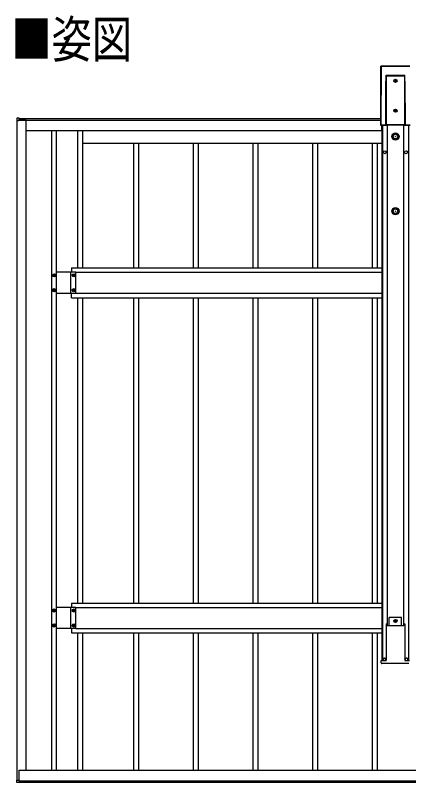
# Model space of a CAD drawing. Units: millimetres, scale not verified. Extents: x -10512 to 10512, y -7425 to 7425.
# Drawn here: x -3468 to -2150, y 511 to 3080 of the extents above; entities that cross this region are included whole.
import ezdxf
from ezdxf.enums import TextEntityAlignment as Align

# ---------------------------------------------------------------- set-up
doc = ezdxf.new("R2010")
doc.units = ezdxf.units.MM
doc.header["$LTSCALE"] = 30
doc.layers.add('0-2_USER1', color=3, linetype='Continuous')
doc.layers.add('0-4_YKK_A1', color=4, linetype='Continuous')
doc.styles.add('ＭＳ ゴシック', font='')
doc.styles.get('ＭＳ ゴシック').set_extended_font_data('MS Gothic')

msp = doc.modelspace()

# ---------------------------------------------------------------- linework, layer by layer
at = {"layer": '0-4_YKK_A1'}
for p, q in [((-2243.71, 2910.04), (-2244.34, 2712.89)), ((-2243.85, 2713.37), (-2243.23, 2909.55)), ((-2243.7, 2910.03), (-2243.71, 2910.04)), ((-2243.23, 2909.55), (-2243.7, 2910.03)), ((-2242.73, 2909.53), (-2243.36, 2713.35)), ((-2145.7, 2910.53), (-2243.21, 2910.53)), ((-2243.21, 2910.53), (-2242.73, 2910.05)), ((-2145.7, 2910.53), (-2243.21, 2910.53)), ((-2243.21, 2910.53), (-2243.21, 2910.53)), ((-2242.73, 2910.05), (-2146.17, 2910.05)), ((-2242.73, 2910.05), (-2242.73, 2909.53)), ((-2146.17, 2909.53), (-2242.73, 2909.53)), ((-2225.51, 2879.45), (-2163.39, 2879.45)), ((-2226.98, 2713.46), (-2226.51, 2860.24)), ((-2226.01, 2860.21), (-2226.48, 2713.43)), ((-2226.01, 2713.9), (-2226.01, 2860.21)), ((-2163.39, 2876.83), (-2225.51, 2876.83)), ((-2225.51, 2876.83), (-2225.51, 2713.9)), ((-2193.97, 2862.3), (-2193.97, 2863.26)), ((-2163.39, 2713.9), (-2163.39, 2876.83)), ((-2162.89, 2860.21), (-2162.89, 2713.9)), ((-2162.42, 2713.43), (-2162.89, 2860.21)), ((-2162.39, 2860.24), (-2161.92, 2713.46)), ((-2193.97, 2762.3), (-2193.97, 2763.26)), ((-3455.95, 2736.22), (-3463.48, 2735.76)), ((-3463.48, 2728.02), (-3457.77, 2728.02)), ((-3462.45, 518.99), (-3462.45, 2728.02)), ((-3457.77, 2728.02), (-3457.45, 2728.02)), ((-3457.45, 2728.02), (-3457.45, 2729.22)), ((-3432.45, 2729.21), (-3457.45, 2729.21)), ((-3456.95, 2729.21), (-3456.95, 2729.52)), ((-3455.95, 2735.72), (-3455.95, 2736.22)), ((-3455.95, 2729.82), (-3455.95, 2735.72)), ((-3455.95, 2734.71), (-2244.27, 2734.71)), ((-3455.95, 2729.71), (-2244.28, 2729.71)), ((-3453.95, 2729.69), (-2244.28, 2729.69)), ((-3453.95, 2729.69), (-3453.95, 2729.21)), ((-3432.45, 552.3), (-3432.45, 2729.21)), ((-2244.34, 2712.89), (-2244.34, 2712.89)), ((-2243.36, 2712.87), (-2243.84, 2712.39)), ((-2243.84, 2712.39), (-2223.08, 2712.39)), ((-2243.84, 2712.39), (-2223.08, 2712.39)), ((-2243.84, 2712.39), (-2243.84, 2712.39)), ((-2243.36, 2713.35), (-2226.97, 2713.35)), ((-2243.36, 2713.35), (-2243.36, 2712.87)), ((-2226.04, 2712.87), (-2243.36, 2712.87)), ((-2240.45, 2694.72), (-2240.45, 2712.39)), ((-2240.45, 2694.71), (-2240.45, 2712.39)), ((-2240.45, 2709.72), (-2239.45, 2709.72)), ((-2239.45, 2712.39), (-2239.45, 919.28)), ((-2238.25, 2712.39), (-2238.25, 919.28)), ((-2226.48, 2713.43), (-2226.01, 2713.9)), ((-2225.51, 2713.4), (-2226.04, 2712.87)), ((-2225.51, 2713.9), (-2163.39, 2713.9)), ((-2225.51, 2713.9), (-2225.51, 2713.4)), ((-2163.39, 2713.4), (-2225.51, 2713.4)), ((-2223.08, 2712.39), (-2222.83, 2713.28)), ((-2222.83, 2713.28), (-2165.95, 2713.28)), ((-2221.95, 2713.28), (-2221.95, 1037.45)), ((-2166.95, 2713.28), (-2166.95, 1037.45)), ((-2165.95, 2713.28), (-2165.7, 2712.39)), ((-2165.7, 2712.39), (-2145.06, 2712.39)), ((-2165.7, 2712.39), (-2145.06, 2712.39)), ((-2163.39, 2713.9), (-2163.39, 2713.4)), ((-2162.86, 2712.87), (-2163.39, 2713.4)), ((-2162.89, 2713.9), (-2162.42, 2713.43)), ((-2145.55, 2712.87), (-2162.86, 2712.87)), ((-2161.93, 2713.35), (-2145.55, 2713.35)), ((-2150.65, 2712.39), (-2150.65, 919.28)), ((-3432.45, 2694.71), (-2240.45, 2694.71)), ((-3347.45, 2694.71), (-3347.45, 552.3)), ((-3331.45, 2694.71), (-3331.45, 552.3)), ((-3260.45, 2694.71), (-3260.45, 2234.72)), ((-3243.45, 2694.71), (-3243.45, 2234.72)), ((-3243.45, 2651.72), (-3056.35, 2651.72)), ((-3071.45, 2234.72), (-3071.45, 2651.72)), ((-3071.45, 2651.72), (-2856.35, 2651.72)), ((-3054.45, 2234.72), (-3054.45, 2651.72)), ((-2871.45, 2234.72), (-2871.45, 2651.72)), ((-2871.45, 2651.72), (-2656.35, 2651.72)), ((-2854.45, 2234.72), (-2854.45, 2651.72)), ((-2671.45, 2234.72), (-2671.45, 2651.72)), ((-2671.45, 2651.72), (-2456.35, 2651.72)), ((-2654.45, 2234.72), (-2654.45, 2651.72)), ((-2471.45, 2234.72), (-2471.45, 2651.72)), ((-2471.45, 2651.72), (-2256.35, 2651.72)), ((-2454.45, 2234.72), (-2454.45, 2651.72)), ((-2271.45, 2234.72), (-2271.45, 2651.72)), ((-2271.45, 2651.72), (-2239.45, 2651.72)), ((-2254.45, 2234.72), (-2254.45, 2651.72)), ((-3338.93, 2211.16), (-3338.93, 2212.12)), ((-3265.45, 2220.22), (-3331.45, 2220.22)), ((-3265.45, 2220.22), (-3331.45, 2220.22)), ((-3282.95, 2149.22), (-3282.95, 2220.22)), ((-3282.95, 2149.22), (-3282.95, 2220.22)), ((-3280.45, 2234.72), (-3280.45, 2220.22)), ((-3280.45, 2234.72), (-2239.45, 2234.72)), ((-3272.93, 2211.16), (-3272.93, 2212.12)), ((-3265.45, 2149.22), (-3265.45, 2220.22)), ((-3265.45, 2149.22), (-3265.45, 2220.22)), ((-3265.45, 2219.72), (-2239.45, 2219.72)), ((-3338.93, 2161.16), (-3338.93, 2162.12)), ((-3272.93, 2161.16), (-3272.93, 2162.12)), ((-3265.45, 2149.22), (-3331.45, 2149.22)), ((-3265.45, 2149.22), (-3331.45, 2149.22)), ((-3280.45, 2134.72), (-3280.45, 2149.22)), ((-3280.45, 2134.72), (-2239.45, 2134.72)), ((-3265.45, 2149.72), (-2239.45, 2149.72)), ((-3260.45, 2134.72), (-3260.45, 1112.3)), ((-3243.45, 2134.72), (-3243.45, 1112.3)), ((-3071.45, 1112.3), (-3071.45, 2134.72)), ((-3054.45, 1112.3), (-3054.45, 2134.72)), ((-2871.45, 1112.3), (-2871.45, 2134.72)), ((-2854.45, 1112.3), (-2854.45, 2134.72)), ((-2671.45, 1112.3), (-2671.45, 2134.72)), ((-2654.45, 1112.3), (-2654.45, 2134.72)), ((-2471.45, 1112.3), (-2471.45, 2134.72)), ((-2454.45, 1112.3), (-2454.45, 2134.72)), ((-2271.45, 1112.3), (-2271.45, 2134.72)), ((-2254.45, 1112.3), (-2254.45, 2134.72)), ((-3280.45, 1112.3), (-3280.45, 1097.8)), ((-3280.45, 1112.3), (-2239.45, 1112.3)), ((-3338.93, 1088.74), (-3338.93, 1089.7)), ((-3265.45, 1097.8), (-3331.45, 1097.8)), ((-3282.95, 1026.8), (-3282.95, 1097.8)), ((-3272.93, 1088.74), (-3272.93, 1089.7)), ((-3265.45, 1026.8), (-3265.45, 1097.8)), ((-3265.45, 1097.3), (-2239.45, 1097.3)), ((-2173.95, 1063.28), (-2214.95, 1063.28)), ((-2214.95, 1037.45), (-2214.95, 1063.28)), ((-2193.97, 1053.72), (-2193.97, 1054.68)), ((-2173.95, 1037.45), (-2173.95, 1063.28)), ((-3338.93, 1038.74), (-3338.93, 1039.7)), ((-3272.93, 1038.74), (-3272.93, 1039.7)), ((-2225.7, 1042.63), (-2225.7, 919.43)), ((-2225.34, 1042.78), (-2225.69, 1042.78)), ((-2225.34, 1042.78), (-2224.84, 1042.78)), ((-2224.84, 1042.78), (-2222.8, 1042.78)), ((-2222.49, 1037.45), (-2222.8, 1042.78)), ((-2166.1, 1042.78), (-2164.06, 1042.78)), ((-2164.06, 1042.78), (-2163.56, 1042.78)), ((-2163.56, 1042.78), (-2163.21, 1042.78)), ((-2163.2, 1042.63), (-2163.2, 919.43)), ((-3265.45, 1026.8), (-3331.45, 1026.8)), ((-3280.45, 1026.8), (-3280.45, 1012.3)), ((-3280.45, 1012.3), (-2239.45, 1012.3)), ((-3265.45, 1027.3), (-2239.45, 1027.3)), ((-3260.45, 1012.3), (-3260.45, 552.3)), ((-3243.45, 1012.3), (-3243.45, 552.3)), ((-3071.45, 552.3), (-3071.45, 1012.3)), ((-3054.45, 552.3), (-3054.45, 1012.3)), ((-2871.45, 552.3), (-2871.45, 1012.3)), ((-2854.45, 552.3), (-2854.45, 1012.3)), ((-2671.45, 552.3), (-2671.45, 1012.3)), ((-2654.45, 552.3), (-2654.45, 1012.3)), ((-2471.45, 552.3), (-2471.45, 1012.3)), ((-2454.45, 552.3), (-2454.45, 1012.3)), ((-2271.45, 552.3), (-2271.45, 1012.3)), ((-2254.45, 552.3), (-2254.45, 1012.3)), ((-2241.82, 919.28), (-2226.81, 919.28)), ((-2226.28, 909.78), (-2239.86, 909.78)), ((-2235.95, 919.28), (-2235.95, 923.28)), ((-2226.95, 919.28), (-2226.95, 923.28)), ((-2226.81, 919.28), (-2225.81, 919.28)), ((-2224.79, 909.78), (-2226.28, 909.78)), ((-2225.71, 919.28), (-2225.81, 919.28)), ((-2224.41, 909.78), (-2224.79, 909.78)), ((-2164.49, 909.78), (-2224.41, 909.78)), ((-2164.11, 909.78), (-2164.49, 909.78)), ((-2162.62, 909.78), (-2164.11, 909.78)), ((-2163.19, 919.28), (-2163.09, 919.28)), ((-2163.09, 919.28), (-2162.09, 919.28)), ((-2149.04, 909.78), (-2162.62, 909.78)), ((-2162.09, 919.28), (-2147.08, 919.28)), ((-2161.95, 919.28), (-2161.95, 923.28)), ((-2152.95, 919.28), (-2152.95, 923.28)), ((-3456.95, 552.3), (2317.55, 552.3)), ((-3456.95, 552.3), (-3456.95, 517.49)), ((-3463.48, 518.99), (-3457.77, 518.99)), ((-3457.77, 518.99), (-3457.45, 518.99)), ((-3457.45, 518.99), (-3457.45, 517.79)), ((-3457.45, 518.99), (-3457.45, 517.79)), ((-3456.95, 517.79), (-3457.45, 517.79)), ((-3455.95, 517.3), (2341.05, 517.3)), ((-3455.95, 517.19), (-3455.95, 511.29)), ((-3455.95, 510.79), (-3463.48, 511.25)), ((-3455.95, 512.3), (2341.05, 512.3)), ((-3455.95, 511.29), (-3455.95, 510.79))]:
    msp.add_line(p, q, dxfattribs=at)
for points in [[(-2243.7, 2910.03), (-2244.34, 2712.89), (-2243.85, 2713.37)], [(-2225.87, 2876.86), (-2225.6, 2878.84), (-2225.51, 2879.41), (-2225.51, 2879.45)], [(-2163.21, 2876.83), (-2163.35, 2878.83), (-2163.39, 2879.4), (-2163.39, 2879.45)], [(-2225.51, 2876.83), (-2225.53, 2876.83), (-2225.56, 2876.83), (-2225.58, 2876.83), (-2225.6, 2876.83), (-2225.63, 2876.83), (-2225.65, 2876.83), (-2225.67, 2876.83), (-2225.69, 2876.83)], [(-2195.89, 2861.34), (-2196.85, 2861.34), (-2196.85, 2860.38), (-2195.89, 2860.38)], [(-2193.97, 2863.26), (-2194.93, 2863.26), (-2194.93, 2862.3)], [(-2194.93, 2859.42), (-2194.93, 2858.46), (-2193.97, 2858.46), (-2193.97, 2859.42)], [(-2193.01, 2860.38), (-2192.05, 2860.38), (-2192.05, 2861.34), (-2193.01, 2861.34)], [(-2163.39, 2876.83), (-2163.37, 2876.83), (-2163.34, 2876.83), (-2163.32, 2876.83), (-2163.3, 2876.83), (-2163.28, 2876.83), (-2163.25, 2876.83), (-2163.23, 2876.83), (-2163.21, 2876.83)], [(-2195.89, 2761.34), (-2196.85, 2761.34), (-2196.85, 2760.38), (-2195.89, 2760.38)], [(-2193.97, 2763.26), (-2194.93, 2763.26), (-2194.93, 2762.3)], [(-2194.93, 2759.42), (-2194.93, 2758.46), (-2193.97, 2758.46), (-2193.97, 2759.42)], [(-2193.01, 2760.38), (-2192.05, 2760.38), (-2192.05, 2761.34), (-2193.01, 2761.34)], [(-3463.95, 2735.26), (-3463.95, 2728.02), (-3463.48, 2728.02)], [(-3457.15, 2729.52), (-3455.95, 2729.52), (-3455.95, 2729.82)], [(-2225.51, 2713.9), (-2225.6, 2713.9), (-2225.69, 2713.9), (-2225.78, 2713.9), (-2225.85, 2713.9), (-2225.92, 2713.9), (-2225.96, 2713.9), (-2226, 2713.9), (-2226.01, 2713.9)], [(-2163.39, 2713.9), (-2163.3, 2713.9), (-2163.21, 2713.9), (-2163.12, 2713.9), (-2163.05, 2713.9), (-2162.99, 2713.9), (-2162.94, 2713.9), (-2162.91, 2713.9), (-2162.89, 2713.9)], [(-3339.89, 2209.24), (-3340.85, 2209.24), (-3340.85, 2210.2), (-3339.89, 2210.2)], [(-3338.93, 2212.12), (-3337.97, 2212.12), (-3337.97, 2211.16)], [(-3337.01, 2210.2), (-3336.05, 2210.2), (-3336.05, 2209.24), (-3337.01, 2209.24)], [(-3273.89, 2209.24), (-3274.85, 2209.24), (-3274.85, 2210.2), (-3273.89, 2210.2)], [(-3272.93, 2212.12), (-3271.97, 2212.12), (-3271.97, 2211.16)], [(-3271.01, 2210.2), (-3270.05, 2210.2), (-3270.05, 2209.24), (-3271.01, 2209.24)], [(-3337.97, 2208.28), (-3337.97, 2207.32), (-3338.93, 2207.32), (-3338.93, 2208.28)], [(-3271.97, 2208.28), (-3271.97, 2207.32), (-3272.93, 2207.32), (-3272.93, 2208.28)], [(-3339.89, 2159.24), (-3340.85, 2159.24), (-3340.85, 2160.2), (-3339.89, 2160.2)], [(-3338.93, 2162.12), (-3337.97, 2162.12), (-3337.97, 2161.16)], [(-3337.01, 2160.2), (-3336.05, 2160.2), (-3336.05, 2159.24), (-3337.01, 2159.24)], [(-3273.89, 2159.24), (-3274.85, 2159.24), (-3274.85, 2160.2), (-3273.89, 2160.2)], [(-3272.93, 2162.12), (-3271.97, 2162.12), (-3271.97, 2161.16)], [(-3271.01, 2160.2), (-3270.05, 2160.2), (-3270.05, 2159.24), (-3271.01, 2159.24)], [(-3337.97, 2158.28), (-3337.97, 2157.32), (-3338.93, 2157.32), (-3338.93, 2158.28)], [(-3271.97, 2158.28), (-3271.97, 2157.32), (-3272.93, 2157.32), (-3272.93, 2158.28)], [(-3339.89, 1086.82), (-3340.85, 1086.82), (-3340.85, 1087.78), (-3339.89, 1087.78)], [(-3338.93, 1089.7), (-3337.97, 1089.7), (-3337.97, 1088.74)], [(-3337.97, 1085.86), (-3337.97, 1084.9), (-3338.93, 1084.9), (-3338.93, 1085.86)], [(-3337.01, 1087.78), (-3336.05, 1087.78), (-3336.05, 1086.82), (-3337.01, 1086.82)], [(-3273.89, 1086.82), (-3274.85, 1086.82), (-3274.85, 1087.78), (-3273.89, 1087.78)], [(-3272.93, 1089.7), (-3271.97, 1089.7), (-3271.97, 1088.74)], [(-3271.97, 1085.86), (-3271.97, 1084.9), (-3272.93, 1084.9), (-3272.93, 1085.86)], [(-3271.01, 1087.78), (-3270.05, 1087.78), (-3270.05, 1086.82), (-3271.01, 1086.82)], [(-2193.97, 1054.68), (-2194.93, 1054.68), (-2194.93, 1053.72)], [(-3339.89, 1036.82), (-3340.85, 1036.82), (-3340.85, 1037.78), (-3339.89, 1037.78)], [(-3338.93, 1039.7), (-3337.97, 1039.7), (-3337.97, 1038.74)], [(-3337.97, 1035.86), (-3337.97, 1034.9), (-3338.93, 1034.9), (-3338.93, 1035.86)], [(-3337.01, 1037.78), (-3336.05, 1037.78), (-3336.05, 1036.82), (-3337.01, 1036.82)], [(-3273.89, 1036.82), (-3274.85, 1036.82), (-3274.85, 1037.78), (-3273.89, 1037.78)], [(-3272.93, 1039.7), (-3271.97, 1039.7), (-3271.97, 1038.74)], [(-3271.97, 1035.86), (-3271.97, 1034.9), (-3272.93, 1034.9), (-3272.93, 1035.86)], [(-3271.01, 1037.78), (-3270.05, 1037.78), (-3270.05, 1036.82), (-3271.01, 1036.82)], [(-2222.49, 1037.45), (-2166.41, 1037.45), (-2166.1, 1042.78)], [(-2195.89, 1052.76), (-2196.85, 1052.76), (-2196.85, 1051.8), (-2195.89, 1051.8)], [(-2194.93, 1050.84), (-2194.93, 1049.88), (-2193.97, 1049.88), (-2193.97, 1050.84)], [(-2193.01, 1051.8), (-2192.05, 1051.8), (-2192.05, 1052.76), (-2193.01, 1052.76)], [(-2241.86, 911.66), (-2242.32, 919.28), (-2241.82, 919.28)], [(-3463.95, 511.75), (-3463.95, 518.99), (-3463.48, 518.99)], [(-3457.15, 517.49), (-3455.95, 517.49), (-3455.95, 517.19)]]:
    msp.add_lwpolyline(points, dxfattribs=at)
for centre, radius in [((-2194.45, 2860.86), 5.3), ((-2194.45, 2760.86), 5.3), ((-2194.39, 2674.36), 12), ((-2194.39, 2674.36), 10.88), ((-2194.39, 2674.36), 7.48), ((-2194.39, 2674.36), 0.5), ((-2229.95, 2621.72), 5), ((-2158.95, 2621.72), 5), ((-2194.39, 2424.36), 12), ((-2194.39, 2424.36), 10.88), ((-2194.39, 2424.36), 7.48), ((-2194.39, 2424.36), 0.5), ((-3338.45, 2209.72), 5.3), ((-3272.45, 2209.72), 5.3), ((-3338.45, 2159.72), 5.3), ((-3272.45, 2159.72), 5.3), ((-3338.45, 1087.3), 5.3), ((-3272.45, 1087.3), 5.3), ((-2194.45, 1052.28), 5.3), ((-3338.45, 1037.3), 5.3), ((-3272.45, 1037.3), 5.3), ((-2231.45, 923.78), 5), ((-2157.45, 923.78), 5)]:
    msp.add_circle(centre, radius, dxfattribs=at)
for centre, radius, start, end in [((-2243.21, 2910.03), 0.5, 90, 179.81634), ((-2243.2, 2910.03), 0.501, 90.24971, 179.75029), ((-2242.72, 2909.55), 0.501, 90.24971, 179.75029), ((-2242.83, 2912.29), 2.76, 261.80183, 272.1952), ((-1784.13, 2846.87), 442.57, 175.77814, 176.1178), ((-2462.13, 2835.86), 301.89, 7.80423, 8.30085), ((-2226.4, 2857.48), 2.76, 81.80183, 92.1952), ((-2227.08, 2867.85), 9.09, 81.20266, 82.35702), ((-2195.89, 2862.3), 0.96, 270, 0), ((-2195.89, 2859.42), 0.96, 0, 90), ((-2193.01, 2862.3), 0.96, 180, 270), ((-2193.01, 2859.42), 0.96, 90, 180), ((-2161.82, 2867.85), 9.09, 97.64298, 98.79734), ((-2162.5, 2857.48), 2.76, 87.8048, 98.19817), ((-2195.89, 2762.3), 0.96, 270, 0), ((-2195.89, 2759.42), 0.96, 0, 90), ((-2193.01, 2762.3), 0.96, 180, 270), ((-2193.01, 2759.42), 0.96, 90, 180), ((-3463.45, 2735.26), 0.5, 93.5, 180), ((-3457.15, 2729.22), 0.3, 90, 180), ((-2243.84, 2712.89), 0.5, 179.81634, 270), ((-2243.83, 2712.89), 0.501, 180.24971, 269.75029), ((-2243.35, 2713.38), 0.501, 180.24971, 269.75029), ((-2243.46, 2716.1), 2.76, 261.80183, 272.1952), ((-2226.87, 2710.7), 2.76, 81.80183, 92.1952), ((-2226.57, 2710.59), 2.79, 88.18282, 98.39155), ((-2225.51, 2713.9), 0.501, 180.24971, 269.75029), ((-2163.39, 2713.9), 0.501, 270.24971, 359.75029), ((-2162.03, 2710.7), 2.76, 87.8048, 98.19817), ((-2162.33, 2710.59), 2.79, 81.60845, 91.81718), ((-3339.89, 2211.16), 0.96, 270, 0), ((-3337.01, 2211.16), 0.96, 180, 270), ((-3273.89, 2211.16), 0.96, 270, 0), ((-3271.01, 2211.16), 0.96, 180, 270), ((-3339.89, 2208.28), 0.96, 0, 90), ((-3337.01, 2208.28), 0.96, 90, 180), ((-3273.89, 2208.28), 0.96, 0, 90), ((-3271.01, 2208.28), 0.96, 90, 180), ((-3339.89, 2161.16), 0.96, 270, 0), ((-3339.89, 2158.28), 0.96, 0, 90), ((-3337.01, 2161.16), 0.96, 180, 270), ((-3337.01, 2158.28), 0.96, 90, 180), ((-3273.89, 2161.16), 0.96, 270, 0), ((-3273.89, 2158.28), 0.96, 0, 90), ((-3271.01, 2161.16), 0.96, 180, 270), ((-3271.01, 2158.28), 0.96, 90, 180), ((-3339.89, 1088.74), 0.96, 270, 0), ((-3339.89, 1085.86), 0.96, 0, 90), ((-3337.01, 1088.74), 0.96, 180, 270), ((-3337.01, 1085.86), 0.96, 90, 180), ((-3273.89, 1088.74), 0.96, 270, 0), ((-3273.89, 1085.86), 0.96, 0, 90), ((-3271.01, 1088.74), 0.96, 180, 270), ((-3271.01, 1085.86), 0.96, 90, 180), ((-2195.89, 1053.72), 0.96, 270, 0), ((-2193.01, 1053.72), 0.96, 180, 270), ((-3339.89, 1038.74), 0.96, 270, 0), ((-3339.89, 1035.86), 0.96, 0, 90), ((-3337.01, 1038.74), 0.96, 180, 270), ((-3337.01, 1035.86), 0.96, 90, 180), ((-3273.89, 1038.74), 0.96, 270, 0), ((-3273.89, 1035.86), 0.96, 0, 90), ((-3271.01, 1038.74), 0.96, 180, 270), ((-3271.01, 1035.86), 0.96, 90, 180), ((-2195.89, 1050.84), 0.96, 0, 90), ((-2193.01, 1050.84), 0.96, 90, 180), ((-2231.45, 923.28), 4.5, 90, 180), ((-2231.45, 923.28), 4.5, 0, 90), ((-2157.45, 923.28), 4.5, 90, 180), ((-2157.45, 923.28), 4.5, 0, 90), ((-2239.86, 911.78), 2, 183.5, 270), ((-3457.15, 517.79), 0.3, 180, 270), ((-3463.45, 511.75), 0.5, 180, 266.5)]:
    msp.add_arc(centre, radius, start, end, dxfattribs=at)
for centre, major_axis, ratio, start_param, end_param in [((-2222.42, 2876.83), (0, -50), 0.061774, 4.6600291, 4.7123946), ((-2166.48, 2876.83), (0, -50), 0.061774, 1.5707907, 1.6231562), ((-2225.51, 2859.08), (0, -19.08), 0.052413, 3.5123474, 4.6513024), ((-2225.51, 2859.05), (0, -19.08), 0.026207, 3.5123474, 4.6513024), ((-2163.39, 2859.05), (0, -19.08), 0.026207, 1.6318829, 2.7708379), ((-2163.39, 2859.08), (0, -19.08), 0.052413, 1.6318829, 2.7708379), ((-2225.98, 2713.46), (-0.543, -0.848), 0.992387, 5.2824884, 5.3922079), ((-2226.04, 2713.37), (0.941, -0.042), 0.529688, 3.2789358, 4.7362857), ((-2225.98, 2713.44), (-0.293, -0.417), 0.981557, 5.3232786, 5.4329981), ((-2226.04, 2713.37), (0.185, -0.478), 0.839234, 4.3937254, 5.8510754), ((-2162.86, 2713.37), (-0.185, -0.478), 0.839234, 0.4321099, 1.8894599), ((-2162.86, 2713.37), (0.941, 0.042), 0.529688, 4.6884922, 6.1458421), ((-2162.92, 2713.44), (0.293, -0.417), 0.981557, 0.8501872, 0.9599067), ((-2162.92, 2713.46), (0.543, -0.848), 0.992387, 0.8909775, 1.0006969), ((-2225.66, 1042.28), (0.031, -0.5), 0.061627, 3.1377656, 3.9231638), ((-2163.24, 1042.28), (-0.031, -0.5), 0.061627, 2.3600215, 3.1454197), ((-2225.74, 919.78), (0.031, -0.5), 0.061627, 6.2793582, 7.0647564), ((-2163.16, 919.78), (-0.031, -0.5), 0.061627, 5.5016142, 6.2870124)]:
    msp.add_ellipse(centre, major_axis=major_axis, ratio=ratio, start_param=start_param, end_param=end_param, dxfattribs=at)

# ---------------------------------------------------------------- texts
at = {"layer": '0-2_USER1', "style": 'ＭＳ ゴシック', "width": 0.8}
msp.add_text('■姿図', height=123.8, dxfattribs=at).set_placement((-3481.96, 2901.2), align=Align.BOTTOM_LEFT)

doc.saveas('drawing.dxf')
